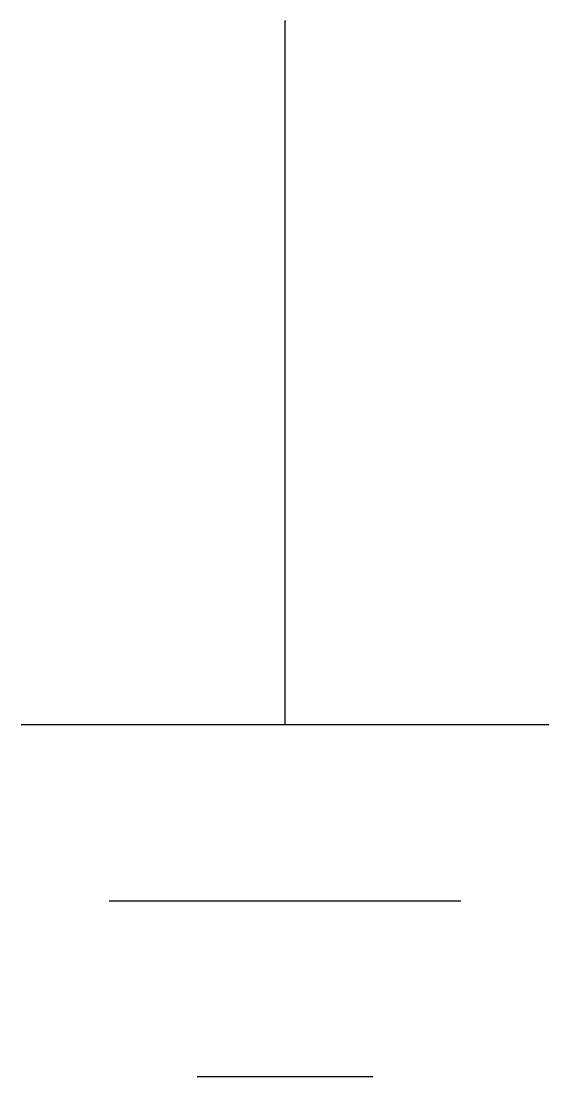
# Model space of a CAD drawing. Extents: x 268.12 to 271.88, y 167.5 to 175.
import ezdxf

# ---------------------------------------------------------------- set-up
doc = ezdxf.new("R2010")
doc.units = 0
doc.header["$MEASUREMENT"] = 0
doc.layers.get('0').update_dxf_attribs({"linetype": 'CONTINUOUS'})

msp = doc.modelspace()

# ---------------------------------------------------------------- linework, layer by layer
for p, q in [((270, 170), (270, 175)), ((271.875, 170), (268.125, 170)), ((268.75, 168.75), (271.25, 168.75)), ((270.625, 167.5), (269.375, 167.5))]:
    msp.add_line(p, q)
msp.add_point((270, 175))

doc.saveas('drawing.dxf')
